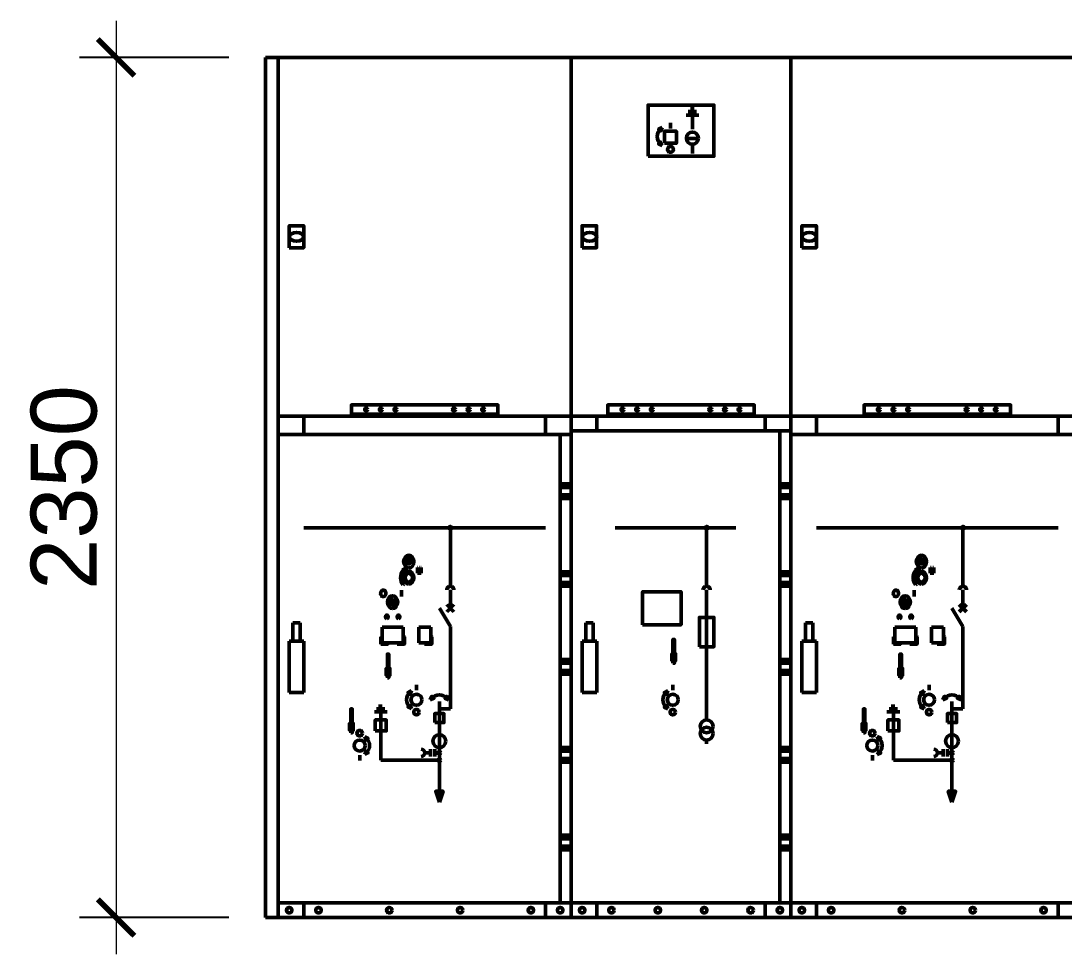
# Model space of a CAD drawing. Header units: millimetres. Extents: x 29247 to 64688, y 20262 to 44025.
# Drawn here: x 30810 to 33659, y 25784 to 28334 of the extents above; entities that cross this region are included whole.
import ezdxf

# ---------------------------------------------------------------- set-up
doc = ezdxf.new("R2010")
doc.units = ezdxf.units.MM
doc.layers.add('.-POPIS1', color=7, linetype='Continuous', lineweight=18)
doc.layers.add('ROZVADĚČ VN', color=5, linetype='Continuous', lineweight=50)
doc.styles.add('ARIALCE', font='arial.ttf')
doc.dimstyles.new('1-100', dxfattribs={"dimtxt": 180, "dimasz": 100, "dimexe": 100, "dimexo": 100, "dimgap": 50, "dimtad": 1, "dimdec": 0, "dimrnd": 1, "dimtxsty": 'ARIALCE', "dimblk": 'ARCHTICK', "dimcen": 1, "dimdle": 100, "dimclrd": 256, "dimclrt": 256, "dimadec": 0, "dimazin": 0, "dimtfac": 1, "dimtdec": 0, "dimtix": 1, "dimtmove": 2, "dimatfit": 0, "dimldrblk": 'ARCHTICK', "dimfxl": 800, "dimfxlon": 1, "dimtfill": 1, "dimlwd": -1, "dimarcsym": 0})

# ---------------------------------------------------------------- blocks, each defined once
blk = doc.blocks.new('_ArchTick')
at = {"color": 0, "linetype": 'ByBlock', "const_width": 0.15}
blk.add_lwpolyline([(-0.5, -0.5), (0.5, 0.5)], dxfattribs=at)
blk = doc.blocks.new('*D28')
at = {"layer": '.-POPIS1'}
blk.add_line((31069.9, 28333.6), (31069.9, 25783.6), dxfattribs=at)
at = {"layer": '.-POPIS1', "color": 0, "lineweight": -2}
for p, q in [((31377.7, 28233.6), (30969.9, 28233.6)), ((31377.7, 25883.6), (30969.9, 25883.6))]:
    blk.add_line(p, q, dxfattribs=at)
at = {"layer": 'DEFPOINTS', "color": 0}
for p in [(31477.7, 28233.6), (31069.9, 25883.6), (31477.7, 25883.6)]:
    blk.add_point(p, dxfattribs=at)
at = {"layer": '.-POPIS1', "xscale": 100, "yscale": 100, "zscale": 100}
for p, rotation in [((31069.9, 28233.6), 90), ((31069.9, 25883.6), 270)]:
    blk.add_blockref('_ArchTick', p, dxfattribs=dict(at, rotation=rotation))
at = {"layer": '.-POPIS1', "insert": (30928, 27058.6), "char_height": 180, "attachment_point": 5, "rotation": 90, "style": 'ARIALCE', "bg_fill": 3, "box_fill_scale": 1.1, "bg_fill_color": 257, "bg_fill_transparency": 0}
blk.add_mtext('2350', dxfattribs=at)

msp = doc.modelspace()

# ---------------------------------------------------------------- hatches: boundary and pattern name
at = {"layer": 'ROZVADĚČ VN'}
for points in [[(32551.6, 28037.6), (32557.1, 28032.6), (32561.1, 28042.5)], [(32561.1, 27992.6), (32557.1, 28002.5), (32551.6, 27997.5)], [(32590.7, 26578.6), (32594.7, 26578.6), (32594.7, 26585.1), (32597.7, 26585.1), (32597.7, 26604.6), (32594.7, 26604.6), (32594.7, 26643.6), (32590.7, 26643.6), (32590.7, 26604.6), (32587.7, 26604.6), (32587.7, 26585.1), (32590.7, 26585.1)], [(31807.7, 26564.6), (31807.7, 26545.1), (31810.7, 26545.1), (31810.7, 26538.6), (31814.7, 26538.6), (31814.7, 26545.1), (31817.7, 26545.1), (31817.7, 26564.6), (31814.7, 26564.6), (31814.7, 26603.6), (31810.7, 26603.6), (31810.7, 26564.6)], [(33207.7, 26564.6), (33207.7, 26545.1), (33210.7, 26545.1), (33210.7, 26538.6), (33214.7, 26538.6), (33214.7, 26545.1), (33217.7, 26545.1), (33217.7, 26564.6), (33214.7, 26564.6), (33214.7, 26603.6), (33210.7, 26603.6), (33210.7, 26564.6)], [(31867.1, 26498.7), (31872.6, 26493.6), (31876.6, 26503.6)], [(32567.1, 26498.7), (32572.6, 26493.6), (32576.6, 26503.6)], [(33267.1, 26498.7), (33272.6, 26493.6), (33276.6, 26503.6)], [(31927.8, 26478.8), (31932.6, 26488.4), (31937.7, 26482.8)], [(31967.7, 26482.8), (31977.6, 26478.8), (31972.8, 26488.4)], [(33327.8, 26478.8), (33332.6, 26488.4), (33337.7, 26482.8)], [(33367.7, 26482.8), (33377.6, 26478.8), (33372.8, 26488.4)], [(31710.7, 26388.6), (31714.7, 26388.6), (31714.7, 26395.1), (31717.7, 26395.1), (31717.7, 26414.6), (31714.7, 26414.6), (31714.7, 26453.6), (31710.7, 26453.6), (31710.7, 26414.6), (31707.7, 26414.6), (31707.7, 26395.1), (31710.7, 26395.1)], [(31876.6, 26453.7), (31872.6, 26463.6), (31867.1, 26458.5)], [(32576.6, 26453.7), (32572.6, 26463.6), (32567.1, 26458.5)], [(33110.7, 26388.6), (33114.7, 26388.6), (33114.7, 26395.1), (33117.7, 26395.1), (33117.7, 26414.6), (33114.7, 26414.6), (33114.7, 26453.6), (33110.7, 26453.6), (33110.7, 26414.6), (33107.7, 26414.6), (33107.7, 26395.1), (33110.7, 26395.1)], [(33276.6, 26453.7), (33272.6, 26463.6), (33267.1, 26458.5)], [(31748.8, 26378.6), (31752.8, 26368.6), (31758.3, 26373.7)], [(33148.8, 26378.6), (33152.8, 26368.6), (33158.3, 26373.7)], [(31748.8, 26328.7), (31752.8, 26338.6), (31758.3, 26333.5)], [(33148.8, 26328.7), (33152.8, 26338.6), (33158.3, 26333.5)], [(31942.7, 26228.6), (31952.7, 26198.6), (31962.7, 26228.6)], [(33342.7, 26228.6), (33352.7, 26198.6), (33362.7, 26228.6)]]:
    msp.add_hatch(color=256, dxfattribs=at).paths.add_polyline_path(points)
h = msp.add_hatch(color=256, dxfattribs=at)
edge = h.paths.add_edge_path()
edge.add_ellipse((31982.7, 26948.6), major_axis=(3.75, 0), ratio=1, start_angle=0, end_angle=360)
h = msp.add_hatch(color=256, dxfattribs=at)
edge = h.paths.add_edge_path()
edge.add_ellipse((32682.7, 26948.6), major_axis=(3.75, 0), ratio=1, start_angle=0, end_angle=360)
h = msp.add_hatch(color=256, dxfattribs=at)
edge = h.paths.add_edge_path()
edge.add_ellipse((33382.7, 26948.6), major_axis=(3.75, 0), ratio=1, start_angle=0, end_angle=360)
h = msp.add_hatch(color=256, dxfattribs=at)
edge = h.paths.add_edge_path()
edge.add_arc((31982.7, 26853.6), 0, 0, 360)
h = msp.add_hatch(color=256, dxfattribs=at)
edge = h.paths.add_edge_path()
edge.add_arc((32147.1, 26853.6), 0, 0, 360)
h = msp.add_hatch(color=256, dxfattribs=at)
edge = h.paths.add_edge_path()
edge.add_arc((33382.7, 26853.6), 0, 0, 360)
h = msp.add_hatch(color=256, dxfattribs=at)
edge = h.paths.add_edge_path()
edge.add_arc((33547.1, 26853.6), 0, 0, 360)
h = msp.add_hatch(color=256, dxfattribs=at)
edge = h.paths.add_edge_path()
edge.add_arc((31952.7, 26479.6), 0, 0, 360)
h = msp.add_hatch(color=256, dxfattribs=at)
edge = h.paths.add_edge_path()
edge.add_arc((33352.7, 26479.6), 0, 0, 360)
h = msp.add_hatch(color=256, dxfattribs=at)
edge = h.paths.add_edge_path()
edge.add_arc((31952.7, 26333.6), 3.75, 0, 360)
h = msp.add_hatch(color=256, dxfattribs=at)
edge = h.paths.add_edge_path()
edge.add_arc((32147.1, 26333.6), 0, 0, 360)
h = msp.add_hatch(color=256, dxfattribs=at)
edge = h.paths.add_edge_path()
edge.add_arc((33352.7, 26333.6), 3.75, 0, 360)
h = msp.add_hatch(color=256, dxfattribs=at)
edge = h.paths.add_edge_path()
edge.add_arc((33547.1, 26333.6), 0, 0, 360)
h = msp.add_hatch(color=256, dxfattribs=at)
edge = h.paths.add_edge_path()
edge.add_ellipse((31952.7, 26313.6), major_axis=(3.75, 0), ratio=1, start_angle=0, end_angle=360)
h = msp.add_hatch(color=256, dxfattribs=at)
edge = h.paths.add_edge_path()
edge.add_arc((32121.7, 26313.6), 0, 0, 360)
h = msp.add_hatch(color=256, dxfattribs=at)
edge = h.paths.add_edge_path()
edge.add_ellipse((33352.7, 26313.6), major_axis=(3.75, 0), ratio=1, start_angle=0, end_angle=360)
h = msp.add_hatch(color=256, dxfattribs=at)
edge = h.paths.add_edge_path()
edge.add_arc((33521.7, 26313.6), 0, 0, 360)
h = msp.add_hatch(color=256, dxfattribs=at)
edge = h.paths.add_edge_path()
edge.add_arc((31952.7, 26291.6), 0, 0, 360)
h = msp.add_hatch(color=256, dxfattribs=at)
edge = h.paths.add_edge_path()
edge.add_arc((33352.7, 26291.6), 0, 0, 360)

# ---------------------------------------------------------------- linework, layer by layer
at = {"layer": 'ROZVADĚČ VN', "linetype": 'Continuous'}
for p, q in [((31512.7, 28233.6), (31477.7, 28233.6)), ((31477.7, 28233.6), (31477.7, 27253.6)), ((31512.7, 27253.6), (31512.7, 28233.6)), ((32638.7, 28095.6), (32648.7, 28095.6)), ((32626.7, 28075.6), (32661.7, 28075.6)), ((32632.2, 28085.6), (32654.7, 28085.6)), ((32643.7, 28037.8), (32643.7, 28074.3)), ((32583.7, 28055.1), (32583.7, 28039.9)), ((32631.7, 28012.6), (32656.4, 28012.6)), ((32643.7, 27971.6), (32643.7, 27992.3)), ((31477.7, 27253.6), (31477.7, 25883.6)), ((31512.7, 25883.6), (31512.7, 27253.6)), ((31582.7, 27203.6), (31582.7, 27253.6)), ((32242.7, 27203.6), (32242.7, 27253.6)), ((32382.7, 27213.6), (32382.7, 27253.6)), ((32842.7, 27213.6), (32842.7, 27253.6)), ((32982.7, 27203.6), (32982.7, 27253.6)), ((33642.7, 27203.6), (33642.7, 27253.6)), ((32312.7, 27213.6), (32912.7, 27213.6)), ((32882.7, 25923.6), (32882.7, 27213.6)), ((31512.7, 27203.6), (32312.7, 27203.6)), ((32282.7, 25923.6), (32282.7, 27203.6)), ((32912.7, 27203.6), (33712.7, 27203.6)), ((32312.7, 27068.6), (32282.7, 27068.6)), ((32882.7, 27068.6), (32912.7, 27068.6)), ((32312.7, 27058.6), (32282.7, 27058.6)), ((32312.7, 27038.6), (32282.7, 27038.6)), ((32882.7, 27058.6), (32912.7, 27058.6)), ((32882.7, 27038.6), (32912.7, 27038.6)), ((32312.7, 27028.6), (32282.7, 27028.6)), ((32882.7, 27028.6), (32912.7, 27028.6)), ((31582.7, 26948.6), (32242.7, 26948.6)), ((31982.7, 26948.6), (31982.7, 26788.6)), ((32432.7, 26948.6), (32762.7, 26948.6)), ((32682.7, 26948.6), (32682.7, 26788.6)), ((32982.7, 26948.6), (33642.7, 26948.6)), ((33382.7, 26948.6), (33382.7, 26788.6)), ((31851.6, 26834), (31861.2, 26839)), ((31861.2, 26839), (31857.2, 26827)), ((31862.8, 26859.6), (31875.3, 26855.4)), ((31893, 26840.1), (31893.8, 26840.1)), ((31893, 26824.1), (31893, 26840.1)), ((31893.8, 26840.1), (31893.8, 26825.1)), ((31898, 26836.5), (31898, 26840.1)), ((31898.4, 26840.1), (31898, 26840.1)), ((31898.4, 26836.1), (31898.4, 26840.1)), ((31902.5, 26840.1), (31903.3, 26840.1)), ((31902.5, 26825.1), (31902.5, 26840.1)), ((31903.3, 26840.1), (31903.3, 26824.1)), ((33251.6, 26834), (33261.2, 26839)), ((33261.2, 26839), (33257.2, 26827)), ((33262.8, 26859.6), (33275.3, 26855.4)), ((33293, 26840.1), (33293.8, 26840.1)), ((33293, 26824.1), (33293, 26840.1)), ((33293.8, 26840.1), (33293.8, 26825.1)), ((33298, 26836.5), (33298, 26840.1)), ((33298.4, 26840.1), (33298, 26840.1)), ((33298.4, 26836.1), (33298.4, 26840.1)), ((33302.5, 26840.1), (33303.3, 26840.1)), ((33302.5, 26825.1), (33302.5, 26840.1)), ((33303.3, 26840.1), (33303.3, 26824.1)), ((31853.3, 26831.9), (31851.6, 26834)), ((31857.2, 26827), (31855.6, 26829.1)), ((31903.3, 26824.1), (31893, 26824.1)), ((31898.5, 26825.1), (31893.8, 26825.1)), ((31898, 26836.5), (31894.2, 26835.2)), ((31894.2, 26835.2), (31900.6, 26833.1)), ((31900.6, 26833.1), (31894.2, 26830.9)), ((31894.2, 26830.9), (31900.6, 26828.7)), ((31900.6, 26828.7), (31894.2, 26826.6)), ((31894.2, 26826.6), (31898.5, 26825.1)), ((31895.7, 26835.2), (31898.4, 26836.1)), ((31902.1, 26833.1), (31895.7, 26835.2)), ((31895.7, 26830.9), (31902.1, 26833.1)), ((31902.1, 26828.7), (31895.7, 26830.9)), ((31895.7, 26826.6), (31902.1, 26828.7)), ((31900.1, 26825.1), (31895.7, 26826.6)), ((31902.5, 26825.1), (31900.1, 26825.1)), ((32312.7, 26828.6), (32282.7, 26828.6)), ((32312.7, 26818.6), (32282.7, 26818.6)), ((32882.7, 26828.6), (32912.7, 26828.6)), ((32882.7, 26818.6), (32912.7, 26818.6)), ((33253.3, 26831.9), (33251.6, 26834)), ((33257.2, 26827), (33255.6, 26829.1)), ((33303.3, 26824.1), (33293, 26824.1)), ((33298.5, 26825.1), (33293.8, 26825.1)), ((33298, 26836.5), (33294.2, 26835.2)), ((33294.2, 26835.2), (33300.6, 26833.1)), ((33300.6, 26833.1), (33294.2, 26830.9)), ((33294.2, 26830.9), (33300.6, 26828.7)), ((33300.6, 26828.7), (33294.2, 26826.6)), ((33294.2, 26826.6), (33298.5, 26825.1)), ((33295.7, 26835.2), (33298.4, 26836.1)), ((33302.1, 26833.1), (33295.7, 26835.2)), ((33295.7, 26830.9), (33302.1, 26833.1)), ((33302.1, 26828.7), (33295.7, 26830.9)), ((33295.7, 26826.6), (33302.1, 26828.7)), ((33300.1, 26825.1), (33295.7, 26826.6)), ((33302.5, 26825.1), (33300.1, 26825.1)), ((31855.6, 26795.1), (31853.3, 26792.3)), ((32312.7, 26798.6), (32282.7, 26798.6)), ((32312.7, 26788.6), (32282.7, 26788.6)), ((32882.7, 26798.6), (32912.7, 26798.6)), ((32882.7, 26788.6), (32912.7, 26788.6)), ((33255.6, 26795.1), (33253.3, 26792.3)), ((31849, 26760.4), (31849, 26778.4)), ((31982.7, 26728.6), (31982.7, 26778.6)), ((32682.7, 26778.6), (32682.7, 26423.6)), ((33249, 26760.4), (33249, 26778.4)), ((33382.7, 26728.6), (33382.7, 26778.6)), ((31818.9, 26747.6), (31831.4, 26743.4)), ((31982.7, 26678.6), (31952.7, 26728.6)), ((31972.7, 26718.6), (31992.7, 26738.6)), ((31992.7, 26718.6), (31972.7, 26738.6)), ((33218.9, 26747.6), (33231.4, 26743.4)), ((33382.7, 26678.6), (33352.7, 26728.6)), ((33372.7, 26718.6), (33392.7, 26738.6)), ((33392.7, 26718.6), (33372.7, 26738.6)), ((31552.7, 26638.6), (31552.7, 26688.6)), ((31552.7, 26688.6), (31572.7, 26688.6)), ((31572.7, 26688.6), (31572.7, 26638.6)), ((31796.2, 26676.6), (31796.2, 26634.6)), ((31854.3, 26676.6), (31796.2, 26676.6)), ((31854.3, 26634.6), (31854.3, 26676.6)), ((31896.6, 26676.6), (31896.6, 26634.6)), ((31929.2, 26676.6), (31896.6, 26676.6)), ((31929.2, 26634.6), (31929.2, 26676.6)), ((31982.7, 26453.6), (31982.7, 26678.6)), ((32352.7, 26638.6), (32352.7, 26688.6)), ((32352.7, 26688.6), (32372.7, 26688.6)), ((32372.7, 26688.6), (32372.7, 26638.6)), ((32952.7, 26638.6), (32952.7, 26688.6)), ((32952.7, 26688.6), (32972.7, 26688.6)), ((32972.7, 26688.6), (32972.7, 26638.6)), ((33196.2, 26676.6), (33196.2, 26634.6)), ((33254.3, 26676.6), (33196.2, 26676.6)), ((33254.3, 26634.6), (33254.3, 26676.6)), ((33296.6, 26676.6), (33296.6, 26634.6)), ((33329.2, 26676.6), (33296.6, 26676.6)), ((33329.2, 26634.6), (33329.2, 26676.6)), ((33382.7, 26453.6), (33382.7, 26678.6)), ((31792.9, 26650.6), (31796.1, 26650.6)), ((31792.9, 26630.6), (31792.9, 26650.6)), ((31796.1, 26650.6), (31796.1, 26634.6)), ((31854.3, 26650.6), (31857.5, 26650.6)), ((31854.3, 26634.6), (31854.3, 26650.6)), ((31857.5, 26650.6), (31857.5, 26630.6)), ((31929.2, 26650.6), (31932.4, 26650.6)), ((31929.2, 26634.6), (31929.2, 26650.6)), ((31929.2, 26647.5), (31931.7, 26650.6)), ((31932.4, 26640.2), (31929.2, 26644.2)), ((31929.2, 26638.1), (31932.4, 26642.1)), ((31932.4, 26649.6), (31931.7, 26650.6)), ((31932.4, 26650.6), (31932.4, 26630.6)), ((33192.9, 26650.6), (33196.1, 26650.6)), ((33192.9, 26630.6), (33192.9, 26650.6)), ((33196.1, 26650.6), (33196.1, 26634.6)), ((33254.3, 26650.6), (33257.5, 26650.6)), ((33254.3, 26634.6), (33254.3, 26650.6)), ((33257.5, 26650.6), (33257.5, 26630.6)), ((33329.2, 26650.6), (33332.4, 26650.6)), ((33329.2, 26634.6), (33329.2, 26650.6)), ((33329.2, 26647.5), (33331.7, 26650.6)), ((33332.4, 26640.2), (33329.2, 26644.2)), ((33329.2, 26638.1), (33332.4, 26642.1)), ((33332.4, 26649.6), (33331.7, 26650.6)), ((33332.4, 26650.6), (33332.4, 26630.6)), ((31582.7, 26638.6), (31542.7, 26638.6)), ((31542.7, 26638.6), (31542.7, 26498.6)), ((31582.7, 26498.6), (31582.7, 26638.6)), ((31812.8, 26630.6), (31792.9, 26630.6)), ((31796.1, 26634.6), (31812.8, 26634.6)), ((31796.2, 26634.6), (31854.3, 26634.6)), ((31812.8, 26634.6), (31812.8, 26630.6)), ((31837.6, 26630.6), (31837.6, 26634.6)), ((31837.6, 26634.6), (31854.3, 26634.6)), ((31857.5, 26630.6), (31837.6, 26630.6)), ((31896.6, 26634.6), (31929.2, 26634.6)), ((31912.5, 26630.6), (31912.5, 26634.6)), ((31912.5, 26634.6), (31929.2, 26634.6)), ((31932.4, 26630.6), (31912.5, 26630.6)), ((31917.5, 26630.6), (31914.4, 26634.6)), ((31915.7, 26630.6), (31918.9, 26634.6)), ((31925.1, 26630.6), (31921.9, 26634.6)), ((31923.2, 26630.6), (31926.4, 26634.6)), ((31932.4, 26630.8), (31929.2, 26634.8)), ((31930.7, 26630.6), (31932.4, 26632.7)), ((32382.7, 26638.6), (32342.7, 26638.6)), ((32342.7, 26638.6), (32342.7, 26498.6)), ((32382.7, 26498.6), (32382.7, 26638.6)), ((32982.7, 26638.6), (32942.7, 26638.6)), ((32942.7, 26638.6), (32942.7, 26498.6)), ((32982.7, 26498.6), (32982.7, 26638.6)), ((33212.8, 26630.6), (33192.9, 26630.6)), ((33196.1, 26634.6), (33212.8, 26634.6)), ((33196.2, 26634.6), (33254.3, 26634.6)), ((33212.8, 26634.6), (33212.8, 26630.6)), ((33237.6, 26630.6), (33237.6, 26634.6)), ((33237.6, 26634.6), (33254.3, 26634.6)), ((33257.5, 26630.6), (33237.6, 26630.6)), ((33296.6, 26634.6), (33329.2, 26634.6)), ((33312.5, 26630.6), (33312.5, 26634.6)), ((33312.5, 26634.6), (33329.2, 26634.6)), ((33332.4, 26630.6), (33312.5, 26630.6)), ((33317.5, 26630.6), (33314.4, 26634.6)), ((33315.7, 26630.6), (33318.9, 26634.6)), ((33325.1, 26630.6), (33321.9, 26634.6)), ((33323.2, 26630.6), (33326.4, 26634.6)), ((33332.4, 26630.8), (33329.2, 26634.8)), ((33330.7, 26630.6), (33332.4, 26632.7)), ((32312.7, 26588.6), (32282.7, 26588.6)), ((32882.7, 26588.6), (32912.7, 26588.6)), ((32312.7, 26578.6), (32282.7, 26578.6)), ((32312.7, 26558.6), (32282.7, 26558.6)), ((32882.7, 26578.6), (32912.7, 26578.6)), ((32882.7, 26558.6), (32912.7, 26558.6)), ((32312.7, 26548.6), (32282.7, 26548.6)), ((32882.7, 26548.6), (32912.7, 26548.6)), ((31542.7, 26498.6), (31582.7, 26498.6)), ((31890.2, 26519.9), (31890.2, 26504.9)), ((32342.7, 26498.6), (32382.7, 26498.6)), ((32590.2, 26519.9), (32590.2, 26504.9)), ((32942.7, 26498.6), (32982.7, 26498.6)), ((33290.2, 26519.9), (33290.2, 26504.9)), ((31952.7, 26473.6), (31952.7, 26363.6)), ((33352.7, 26473.6), (33352.7, 26363.6)), ((31775.2, 26445.6), (31810.2, 26445.6)), ((31781.2, 26453.6), (31803.7, 26453.6)), ((31786.7, 26461.6), (31796.7, 26461.6)), ((31792.7, 26453.6), (31792.7, 26313.6)), ((31952.7, 26453.6), (31982.7, 26453.6)), ((33175.2, 26445.6), (33210.2, 26445.6)), ((33181.2, 26453.6), (33203.7, 26453.6)), ((33186.7, 26461.6), (33196.7, 26461.6)), ((33192.7, 26453.6), (33192.7, 26313.6)), ((33352.7, 26453.6), (33382.7, 26453.6)), ((31952.7, 26390.6), (31952.7, 26220.6)), ((33352.7, 26390.6), (33352.7, 26220.6)), ((32682.7, 26368.6), (32682.7, 26358.6)), ((31735.2, 26312.4), (31735.2, 26327.4)), ((31912.7, 26333.6), (31928.7, 26333.6)), ((31928.7, 26343.6), (31928.7, 26323.6)), ((31940.7, 26343.6), (31940.7, 26323.6)), ((31940.7, 26333.1), (31952.7, 26333.1)), ((32312.7, 26348.6), (32282.7, 26348.6)), ((32312.7, 26338.6), (32282.7, 26338.6)), ((32882.7, 26348.6), (32912.7, 26348.6)), ((32882.7, 26338.6), (32912.7, 26338.6)), ((33135.2, 26312.4), (33135.2, 26327.4)), ((33312.7, 26333.6), (33328.7, 26333.6)), ((33328.7, 26343.6), (33328.7, 26323.6)), ((33340.7, 26343.6), (33340.7, 26323.6)), ((33340.7, 26333.1), (33352.7, 26333.1)), ((31792.7, 26313.6), (31952.7, 26313.6)), ((32312.7, 26318.6), (32282.7, 26318.6)), ((32312.7, 26308.6), (32282.7, 26308.6)), ((32882.7, 26318.6), (32912.7, 26318.6)), ((32882.7, 26308.6), (32912.7, 26308.6)), ((33192.7, 26313.6), (33352.7, 26313.6)), ((32312.7, 26108.6), (32282.7, 26108.6)), ((32312.7, 26098.6), (32282.7, 26098.6)), ((32882.7, 26108.6), (32912.7, 26108.6)), ((32882.7, 26098.6), (32912.7, 26098.6)), ((32312.7, 26078.6), (32282.7, 26078.6)), ((32882.7, 26078.6), (32912.7, 26078.6)), ((32312.7, 26068.6), (32282.7, 26068.6)), ((32882.7, 26068.6), (32912.7, 26068.6)), ((31512.7, 25923.6), (32312.7, 25923.6)), ((31582.7, 25923.6), (31582.7, 25883.6)), ((32242.7, 25923.6), (32242.7, 25883.6)), ((32312.7, 25923.6), (32912.7, 25923.6)), ((32382.7, 25923.6), (32382.7, 25883.6)), ((32842.7, 25923.6), (32842.7, 25883.6)), ((32912.7, 25923.6), (33712.7, 25923.6)), ((32982.7, 25923.6), (32982.7, 25883.6)), ((33642.7, 25923.6), (33642.7, 25883.6)), ((31477.7, 25883.6), (31512.7, 25883.6))]:
    msp.add_line(p, q, dxfattribs=at)
for points in [[(31512.7, 27253.6), (32312.7, 27253.6), (32312.7, 28233.6), (31512.7, 28233.6)], [(32312.7, 27253.6), (32312.7, 28233.6)], [(32312.7, 27253.6), (32312.7, 28233.6)], [(32312.7, 27253.6), (32912.7, 27253.6), (32912.7, 28233.6), (32312.7, 28233.6)], [(32312.7, 27253.6), (32312.7, 28233.6)], [(32912.7, 27253.6), (32912.7, 28233.6)], [(32912.7, 27253.6), (33712.7, 27253.6), (33712.7, 28233.6), (32912.7, 28233.6)], [(32522.7, 27963.6), (32702.7, 27963.6), (32702.7, 28103.6), (32522.7, 28103.6)], [(32561.1, 28042.5), (32551.6, 28037.6), (32557.1, 28032.6)], [(32567.4, 27999.4), (32600.1, 27999.4), (32600.1, 28032.1), (32567.4, 28032.1)], [(32561.1, 27992.6), (32557.1, 28002.5), (32551.6, 27997.5)], [(31542.7, 27713.6), (31582.3, 27713.6), (31582.3, 27773.6), (31542.7, 27773.6)], [(32342.7, 27713.6), (32382.3, 27713.6), (32382.3, 27773.6), (32342.7, 27773.6)], [(32942.7, 27713.6), (32982.3, 27713.6), (32982.3, 27773.6), (32942.7, 27773.6)], [(31712.7, 27259.1), (32112.7, 27259.1), (32112.7, 27284.1), (31712.7, 27284.1)], [(32412.7, 27259.1), (32812.7, 27259.1), (32812.7, 27284.1), (32412.7, 27284.1)], [(33112.7, 27259.1), (33512.7, 27259.1), (33512.7, 27284.1), (33112.7, 27284.1)], [(31512.7, 25883.6), (32312.7, 25883.6), (32312.7, 27253.6), (31512.7, 27253.6)], [(32312.7, 25883.6), (32312.7, 27253.6)], [(32312.7, 25883.6), (32312.7, 27253.6)], [(32312.7, 25883.6), (32912.7, 25883.6), (32912.7, 27253.6), (32312.7, 27253.6)], [(32312.7, 25883.6), (32312.7, 27253.6)], [(32912.7, 25883.6), (32912.7, 27253.6)], [(32912.7, 25883.6), (33712.7, 25883.6), (33712.7, 27253.6), (32912.7, 27253.6)], [(32507.7, 26683.6), (32612.7, 26683.6), (32612.7, 26773.6), (32507.7, 26773.6)], [(32662.7, 26623.6), (32702.7, 26623.6), (32702.7, 26703.6), (32662.7, 26703.6)], [(32590.7, 26578.6), (32594.7, 26578.6), (32594.7, 26585.1), (32597.7, 26585.1), (32597.7, 26604.6), (32594.7, 26604.6), (32594.7, 26643.6), (32590.7, 26643.6), (32590.7, 26604.6), (32587.7, 26604.6), (32587.7, 26585.1), (32590.7, 26585.1)], [(31810.7, 26538.6), (31814.7, 26538.6), (31814.7, 26545.1), (31817.7, 26545.1), (31817.7, 26564.6), (31814.7, 26564.6), (31814.7, 26603.6), (31810.7, 26603.6), (31810.7, 26564.6), (31807.7, 26564.6), (31807.7, 26545.1), (31810.7, 26545.1)], [(33210.7, 26538.6), (33214.7, 26538.6), (33214.7, 26545.1), (33217.7, 26545.1), (33217.7, 26564.6), (33214.7, 26564.6), (33214.7, 26603.6), (33210.7, 26603.6), (33210.7, 26564.6), (33207.7, 26564.6), (33207.7, 26545.1), (33210.7, 26545.1)], [(31876.6, 26503.6), (31867.1, 26498.7), (31872.6, 26493.6)], [(32576.6, 26503.6), (32567.1, 26498.7), (32572.6, 26493.6)], [(33276.6, 26503.6), (33267.1, 26498.7), (33272.6, 26493.6)], [(31927.8, 26478.8), (31937.7, 26482.8), (31932.6, 26488.4)], [(31977.6, 26478.8), (31972.8, 26488.4), (31967.7, 26482.8)], [(33327.8, 26478.8), (33337.7, 26482.8), (33332.6, 26488.4)], [(33377.6, 26478.8), (33372.8, 26488.4), (33367.7, 26482.8)], [(31710.7, 26388.6), (31714.7, 26388.6), (31714.7, 26395.1), (31717.7, 26395.1), (31717.7, 26414.6), (31714.7, 26414.6), (31714.7, 26453.6), (31710.7, 26453.6), (31710.7, 26414.6), (31707.7, 26414.6), (31707.7, 26395.1), (31710.7, 26395.1)], [(31876.6, 26453.7), (31872.6, 26463.6), (31867.1, 26458.5)], [(31940.2, 26416.1), (31965.2, 26416.1), (31965.2, 26441.1), (31940.2, 26441.1)], [(32576.6, 26453.7), (32572.6, 26463.6), (32567.1, 26458.5)], [(33110.7, 26388.6), (33114.7, 26388.6), (33114.7, 26395.1), (33117.7, 26395.1), (33117.7, 26414.6), (33114.7, 26414.6), (33114.7, 26453.6), (33110.7, 26453.6), (33110.7, 26414.6), (33107.7, 26414.6), (33107.7, 26395.1), (33110.7, 26395.1)], [(33276.6, 26453.7), (33272.6, 26463.6), (33267.1, 26458.5)], [(33340.2, 26416.1), (33365.2, 26416.1), (33365.2, 26441.1), (33340.2, 26441.1)], [(31777.7, 26393.6), (31807.7, 26393.6), (31807.7, 26423.6), (31777.7, 26423.6)], [(33177.7, 26393.6), (33207.7, 26393.6), (33207.7, 26423.6), (33177.7, 26423.6)], [(31748.8, 26378.6), (31752.8, 26368.6), (31758.3, 26373.7)], [(33148.8, 26378.6), (33152.8, 26368.6), (33158.3, 26373.7)], [(31748.8, 26328.7), (31758.3, 26333.5), (31752.8, 26338.6)], [(33148.8, 26328.7), (33158.3, 26333.5), (33152.8, 26338.6)], [(31952.7, 26198.6), (31962.7, 26228.6), (31942.7, 26228.6)], [(33352.7, 26198.6), (33362.7, 26228.6), (33342.7, 26228.6)]]:
    msp.add_lwpolyline(points, close=True, dxfattribs=at)
for points in [[(31792.9, 26645.9), (31796.1, 26649.9), (31796.1, 26649.9)], [(31796.1, 26641.9), (31792.9, 26645.9), (31792.9, 26645.9)], [(31792.9, 26636.4), (31796.1, 26640.4), (31796.1, 26640.4)], [(31854.3, 26647.5), (31856.8, 26650.6), (31856.8, 26650.6)], [(31857.5, 26640.2), (31854.3, 26644.2), (31854.3, 26644.2)], [(31854.3, 26638.1), (31857.5, 26642.1), (31857.5, 26642.1)], [(31857.5, 26649.6), (31856.8, 26650.6), (31856.8, 26650.6)], [(33192.9, 26645.9), (33196.1, 26649.9), (33196.1, 26649.9)], [(33196.1, 26641.9), (33192.9, 26645.9), (33192.9, 26645.9)], [(33192.9, 26636.4), (33196.1, 26640.4), (33196.1, 26640.4)], [(33254.3, 26647.5), (33256.8, 26650.6), (33256.8, 26650.6)], [(33257.5, 26640.2), (33254.3, 26644.2), (33254.3, 26644.2)], [(33254.3, 26638.1), (33257.5, 26642.1), (33257.5, 26642.1)], [(33257.5, 26649.6), (33256.8, 26650.6), (33256.8, 26650.6)], [(31797.6, 26630.6), (31792.9, 26636.4), (31792.9, 26636.4)], [(31795.7, 26630.6), (31798.9, 26634.6), (31798.9, 26634.6)], [(31805.1, 26630.6), (31801.9, 26634.6), (31801.9, 26634.6)], [(31803.3, 26630.6), (31806.4, 26634.6), (31806.4, 26634.6)], [(31812.6, 26630.6), (31809.4, 26634.6), (31809.4, 26634.6)], [(31810.8, 26630.6), (31812.8, 26633.2), (31812.8, 26633.2)], [(31842.6, 26630.6), (31839.5, 26634.6), (31839.5, 26634.6)], [(31840.8, 26630.6), (31844, 26634.6), (31844, 26634.6)], [(31850.2, 26630.6), (31847, 26634.6), (31847, 26634.6)], [(31848.3, 26630.6), (31851.5, 26634.6), (31851.5, 26634.6)], [(31857.5, 26630.8), (31854.3, 26634.8), (31854.3, 26634.8)], [(31855.8, 26630.6), (31857.5, 26632.7), (31857.5, 26632.7)], [(33197.6, 26630.6), (33192.9, 26636.4), (33192.9, 26636.4)], [(33195.7, 26630.6), (33198.9, 26634.6), (33198.9, 26634.6)], [(33205.1, 26630.6), (33201.9, 26634.6), (33201.9, 26634.6)], [(33203.3, 26630.6), (33206.4, 26634.6), (33206.4, 26634.6)], [(33212.6, 26630.6), (33209.4, 26634.6), (33209.4, 26634.6)], [(33210.8, 26630.6), (33212.8, 26633.2), (33212.8, 26633.2)], [(33242.6, 26630.6), (33239.5, 26634.6), (33239.5, 26634.6)], [(33240.8, 26630.6), (33244, 26634.6), (33244, 26634.6)], [(33250.2, 26630.6), (33247, 26634.6), (33247, 26634.6)], [(33248.3, 26630.6), (33251.5, 26634.6), (33251.5, 26634.6)], [(33257.5, 26630.8), (33254.3, 26634.8), (33254.3, 26634.8)], [(33255.8, 26630.6), (33257.5, 26632.7), (33257.5, 26632.7)]]:
    msp.add_lwpolyline(points, dxfattribs=at)
for centre, radius in [((31912.7, 28033.6), 0), ((31912.7, 28033.6), 0), ((32643.7, 28013.1), 16.5), ((33312.7, 28033.6), 0), ((33312.7, 28033.6), 0), ((31752.7, 27271.6), 4), ((31792.7, 27271.6), 4), ((31832.7, 27271.6), 4), ((31992.7, 27271.6), 4), ((32032.7, 27271.6), 4), ((32072.7, 27271.6), 4), ((32452.7, 27271.6), 4), ((32492.7, 27271.6), 4), ((32532.7, 27271.6), 4), ((32692.7, 27271.6), 4), ((32732.7, 27271.6), 4), ((32772.7, 27271.6), 4), ((33152.7, 27271.6), 4), ((33192.7, 27271.6), 4), ((33232.7, 27271.6), 4), ((33392.7, 27271.6), 4), ((33432.7, 27271.6), 4), ((33472.7, 27271.6), 4), ((31982.7, 26948.6), 3.75), ((32682.7, 26948.6), 3.75), ((33382.7, 26948.6), 3.75), ((31982.7, 26853.6), 0), ((32147.1, 26853.6), 0), ((33382.7, 26853.6), 0), ((33547.1, 26853.6), 0), ((31890.2, 26478.6), 15), ((31952.7, 26479.6), 0), ((31952.7, 26479.6), 0), ((32590.2, 26478.6), 15), ((33290.2, 26478.6), 15), ((33352.7, 26479.6), 0), ((33352.7, 26479.6), 0), ((31890.2, 26444.9), 7.5), ((32590.2, 26444.9), 7.5), ((33290.2, 26444.9), 7.5), ((32682.7, 26406.1), 17.5), ((31735.2, 26387.4), 7.5), ((31952.7, 26365.6), 17.5), ((32682.7, 26386.1), 17.5), ((33135.2, 26387.4), 7.5), ((33352.7, 26365.6), 17.5), ((31735.2, 26353.6), 15), ((33135.2, 26353.6), 15), ((31952.7, 26333.6), 3.75), ((32147.1, 26333.6), 0), ((33352.7, 26333.6), 3.75), ((33547.1, 26333.6), 0), ((31952.7, 26313.6), 3.75), ((32121.7, 26313.6), 0), ((33352.7, 26313.6), 3.75), ((33521.7, 26313.6), 0), ((31952.7, 26291.6), 0), ((31952.7, 26291.6), 0), ((31952.7, 26291.6), 0), ((31952.7, 26291.6), 0), ((32104.7, 26293.6), 0), ((32104.7, 26273.6), 0), ((33352.7, 26291.6), 0), ((33352.7, 26291.6), 0), ((33352.7, 26291.6), 0), ((33352.7, 26291.6), 0), ((33504.7, 26293.6), 0), ((33504.7, 26273.6), 0), ((31542.7, 25903.6), 7.5), ((31622.7, 25903.6), 7.5), ((31816, 25903.6), 7.5), ((32009.4, 25903.6), 7.5), ((32202.7, 25903.6), 7.5), ((32282.7, 25903.6), 7.5), ((32342.7, 25903.6), 7.5), ((32422.7, 25903.6), 7.5), ((32549.4, 25903.6), 7.5), ((32676, 25903.6), 7.5), ((32802.7, 25903.6), 7.5), ((32882.7, 25903.6), 7.5), ((32942.7, 25903.6), 7.5), ((33022.7, 25903.6), 7.5), ((33216, 25903.6), 7.5), ((33409.4, 25903.6), 7.5), ((33602.7, 25903.6), 7.5)]:
    msp.add_circle(centre, radius, dxfattribs=at)
for centre, radius, start, end in [((32575.3, 28017.6), 27.6, 129.5978, 230.4022), ((31868.7, 26856.3), 6.71, 150.1813, 352.6402), ((31869.3, 26859.1), 6.45, 76.752, 175.1088), ((31867.1, 26857.7), 8.48, 344.6131, 64.7888), ((33268.7, 26856.3), 6.71, 150.1813, 352.6402), ((33269.3, 26859.1), 6.45, 76.752, 175.1088), ((33267.1, 26857.7), 8.48, 344.6131, 64.7888), ((31880, 26812.1), 33.3, 143.4743, 216.5257), ((31878.5, 26812.1), 28.5, 143.4743, 216.5257), ((33280, 26812.1), 33.3, 143.4743, 216.5257), ((33278.5, 26812.1), 28.5, 143.4743, 216.5257), ((31982.7, 26778.6), 10, 0, 180), ((32682.7, 26778.6), 10, 0, 180), ((33382.7, 26778.6), 10, 0, 180), ((31825.3, 26747.1), 6.45, 76.752, 175.1088), ((31823.2, 26745.7), 8.48, 344.6131, 64.7888), ((33225.3, 26747.1), 6.45, 76.752, 175.1088), ((33223.2, 26745.7), 8.48, 344.6131, 64.7888), ((31824.7, 26744.3), 6.71, 150.1813, 352.6402), ((33224.7, 26744.3), 6.71, 150.1813, 352.6402), ((31890.8, 26478.6), 27.6, 129.5978, 230.4022), ((32590.8, 26478.6), 27.6, 129.5978, 230.4022), ((33290.8, 26478.6), 27.6, 129.5978, 230.4022), ((31952.7, 26464.6), 27.6, 39.5978, 140.4022), ((33352.7, 26464.6), 27.6, 39.5978, 140.4022), ((31734.6, 26353.6), 27.6, 309.5978, 50.4022), ((33134.6, 26353.6), 27.6, 309.5978, 50.4022), ((31902.7, 26333.6), 10, 270, 90), ((33302.7, 26333.6), 10, 270, 90)]:
    msp.add_arc(centre, radius, start, end, dxfattribs=at)
for centre, major_axis, ratio in [((32583.7, 27982.5), (0, -8.1), 0.987654), ((31562.9, 27743.6), (19.8, 0), 0.605455), ((32362.9, 27743.6), (19.8, 0), 0.605455), ((32962.9, 27743.6), (19.8, 0), 0.605455), ((31869.1, 26856.1), (0, -17.5), 0.796688), ((33269.1, 26856.1), (0, -17.5), 0.796688), ((31869.1, 26812.1), (0, -17.5), 0.796688), ((31869.1, 26812.1), (0, -12.5), 0.796688), ((33269.1, 26812.1), (0, -17.5), 0.796688), ((33269.1, 26812.1), (0, -12.5), 0.796688), ((31799.6, 26769.4), (0, -9), 0.796688), ((31825.1, 26745.5), (0, -17.5), 0.796688), ((33199.6, 26769.4), (0, -9), 0.796688), ((33225.1, 26745.5), (0, -17.5), 0.796688), ((31809.4, 26705.1), (0, -5), 0.796688), ((31840.9, 26705.1), (0, -5), 0.796688), ((33209.4, 26705.1), (0, -5), 0.796688), ((33240.9, 26705.1), (0, -5), 0.796688)]:
    msp.add_ellipse(centre, major_axis=major_axis, ratio=ratio, dxfattribs=at)

# ---------------------------------------------------------------- next in the draw order: dimensions: what is measured, and where the dimension line sits
at = {"layer": '.-POPIS1'}
dim = msp.add_linear_dim(base=(31069.9, 25883.6), p1=(31477.7, 28233.6), p2=(31477.7, 25883.6), angle=90, dimstyle='1-100', dxfattribs=at)
dim.commit()
dim.dimension.update_dxf_attribs({"geometry": '*D28', "text_midpoint": (30928, 27058.6)})

doc.saveas('drawing.dxf')
